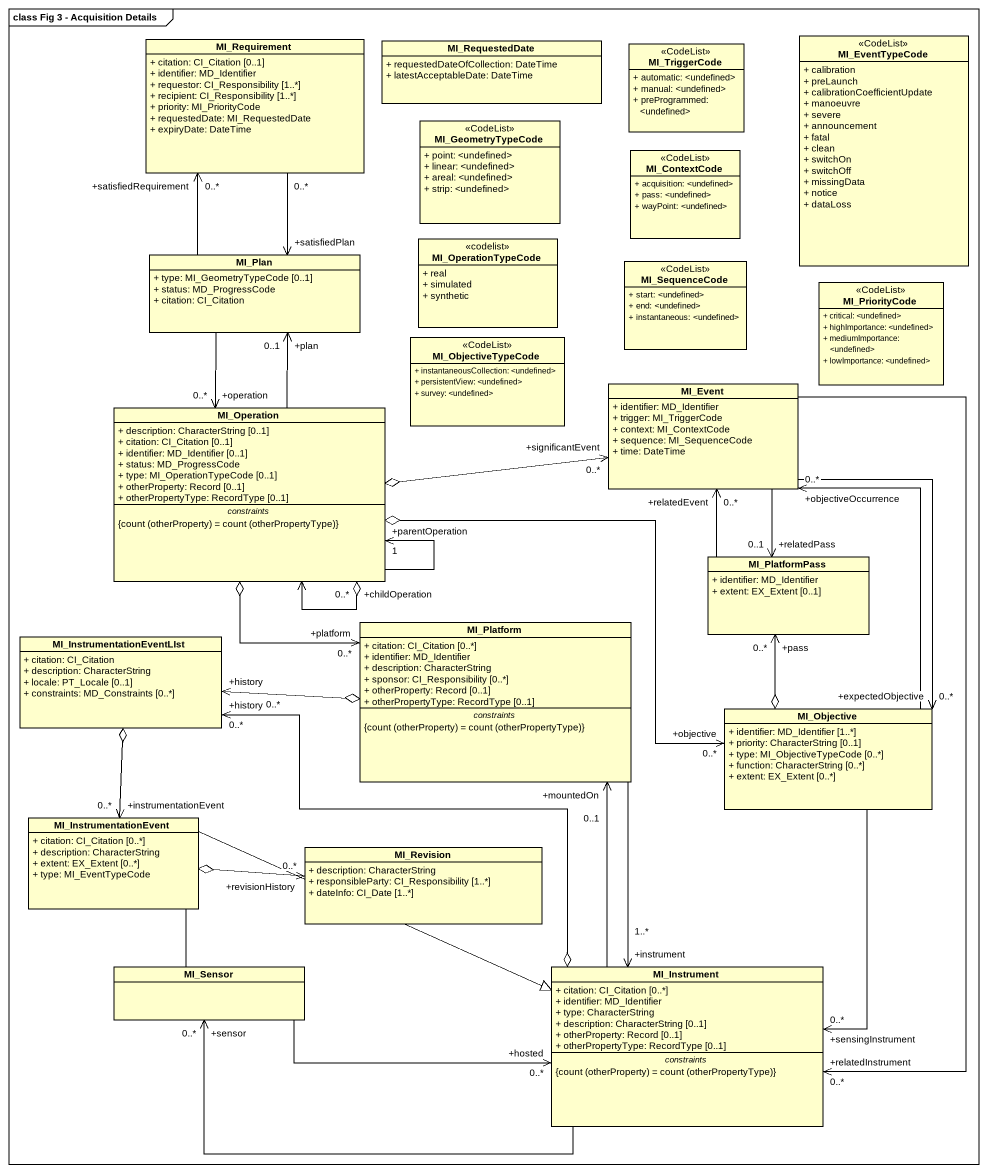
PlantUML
@startuml
mainframe class Fig 3 - Acquisition Details
hide circle
hide empty members
skinparam classAttributeIconSize 0
class MI_Requirement {
  + citation: CI_Citation [0..1]
  + identifier: MD_Identifier
  + requestor: CI_Responsibility [1..*]
  + recipient: CI_Responsibility [1..*]
  + priority: MI_PriorityCode
  + requestedDate: MI_RequestedDate
  + expiryDate: DateTime
}
class MI_RequestedDate {
  + requestedDateOfCollection: DateTime
  + latestAcceptableDate: DateTime
}
class MI_TriggerCode <<CodeList>> {
  + automatic: <undefined>
  + manual: <undefined>
  + preProgrammed: <undefined>
}
class MI_EventTypeCode <<CodeList>> {
  + calibration
  + preLaunch
  + calibrationCoefficientUpdate
  + manoeuvre
  + severe
  + announcement
  + fatal
  + clean
  + switchOn
  + switchOff
  + missingData
  + notice
  + dataLoss
}
class MI_GeometryTypeCode <<CodeList>> {
  + point: <undefined>
  + linear: <undefined>
  + areal: <undefined>
  + strip: <undefined>
}
class MI_ContextCode <<CodeList>> {
  + acquisition: <undefined>
  + pass: <undefined>
  + wayPoint: <undefined>
}
class MI_OperationTypeCode <<codelist>> {
  + real
  + simulated
  + synthetic
}
class MI_Plan {
  + type: MI_GeometryTypeCode [0..1]
  + status: MD_ProgressCode
  + citation: CI_Citation
}
class MI_SequenceCode <<CodeList>> {
  + start: <undefined>
  + end: <undefined>
  + instantaneous: <undefined>
}
class MI_PriorityCode <<CodeList>> {
  + critical: <undefined>
  + highImportance: <undefined>
  + mediumImportance: <undefined>
  + lowImportance: <undefined>
}
class MI_ObjectiveTypeCode <<CodeList>> {
  + instantaneousCollection: <undefined>
  + persistentView: <undefined>
  + survey: <undefined>
}
class MI_Operation {
  + description: CharacterString [0..1]
  + citation: CI_Citation [0..1]
  + identifier: MD_Identifier [0..1]
  + status: MD_ProgressCode
  + type: MI_OperationTypeCode [0..1]
  + otherProperty: Record [0..1]
  + otherPropertyType: RecordType [0..1]
  -- constraints --
  {field} {count (otherProperty) = count (otherPropertyType)}
}
class MI_Event {
  + identifier: MD_Identifier
  + trigger: MI_TriggerCode
  + context: MI_ContextCode
  + sequence: MI_SequenceCode
  + time: DateTime
}
class MI_PlatformPass {
  + identifier: MD_Identifier
  + extent: EX_Extent [0..1]
}
class MI_InstrumentationEventLIst {
  + citation: CI_Citation
  + description: CharacterString
  + locale: PT_Locale [0..1]
  + constraints: MD_Constraints [0..*]
}
class MI_Platform {
  + citation: CI_Citation [0..*]
  + identifier: MD_Identifier
  + description: CharacterString
  + sponsor: CI_Responsibility [0..*]
  + otherProperty: Record [0..1]
  + otherPropertyType: RecordType [0..1]
  -- constraints --
  {field} {count (otherProperty) = count (otherPropertyType)}
}
class MI_Objective {
  + identifier: MD_Identifier [1..*]
  + priority: CharacterString [0..1]
  + type: MI_ObjectiveTypeCode [0..*]
  + function: CharacterString [0..*]
  + extent: EX_Extent [0..*]
}
class MI_InstrumentationEvent {
  + citation: CI_Citation [0..*]
  + description: CharacterString
  + extent: EX_Extent [0..*]
  + type: MI_EventTypeCode
}
class MI_Revision {
  + description: CharacterString
  + responsibleParty: CI_Responsibility [1..*]
  + dateInfo: CI_Date [1..*]
}
class MI_Sensor
class MI_Instrument {
  + citation: CI_Citation [0..*]
  + identifier: MD_Identifier
  + type: CharacterString
  + description: CharacterString [0..1]
  + otherProperty: Record [0..1]
  + otherPropertyType: RecordType [0..1]
  -- constraints --
  {field} {count (otherProperty) = count (otherPropertyType)}
}
MI_Requirement "0..*" --> "+satisfiedPlan" MI_Plan
MI_Plan -up-> "+satisfiedRequirement\n0..*" MI_Requirement
MI_Plan --> "+operation\n0..*" MI_Operation
MI_Operation -up-> "+plan\n0..1" MI_Plan
MI_Operation --> "+parentOperation\n1" MI_Operation
MI_Operation <--o "+childOperation\n0..*" MI_Operation
MI_Operation o-right-> "+significantEvent\n0..*" MI_Event
MI_Operation o--> "+platform\n0..*" MI_Platform
MI_Operation o-right-> "+objective\n0..*" MI_Objective
MI_Event --> "+relatedPass\n0..1" MI_PlatformPass
MI_Event --> "+expectedObjective\n0..*" MI_Objective
MI_Event --> "+relatedInstrument\n0..*" MI_Instrument
MI_PlatformPass -up-> "+relatedEvent\n0..*" MI_Event
MI_InstrumentationEventLIst "+history\n0..*" <-right-o MI_Platform
MI_InstrumentationEventLIst "+history\n0..*" <--o MI_Instrument
MI_Platform --> "+instrument\n1..*" MI_Instrument
MI_Objective -up-> "+objectiveOccurrence\n0..*" MI_Event
MI_Objective o-up-> "+pass\n0..*" MI_PlatformPass
MI_Objective --> "+sensingInstrument\n0..*" MI_Instrument
MI_InstrumentationEvent "+instrumentationEvent\n0..*" <-up-o MI_InstrumentationEventLIst
MI_Revision "+revisionHistory\n0..*" <-left-o MI_InstrumentationEvent
MI_Sensor -right-|> MI_Instrument
MI_Sensor -right-> "+hosted\n0..*" MI_Instrument
MI_Instrument -up-> "+mountedOn\n0..1" MI_Platform
MI_Instrument -left-> "+sensor\n0..*" MI_Sensor
@enduml
